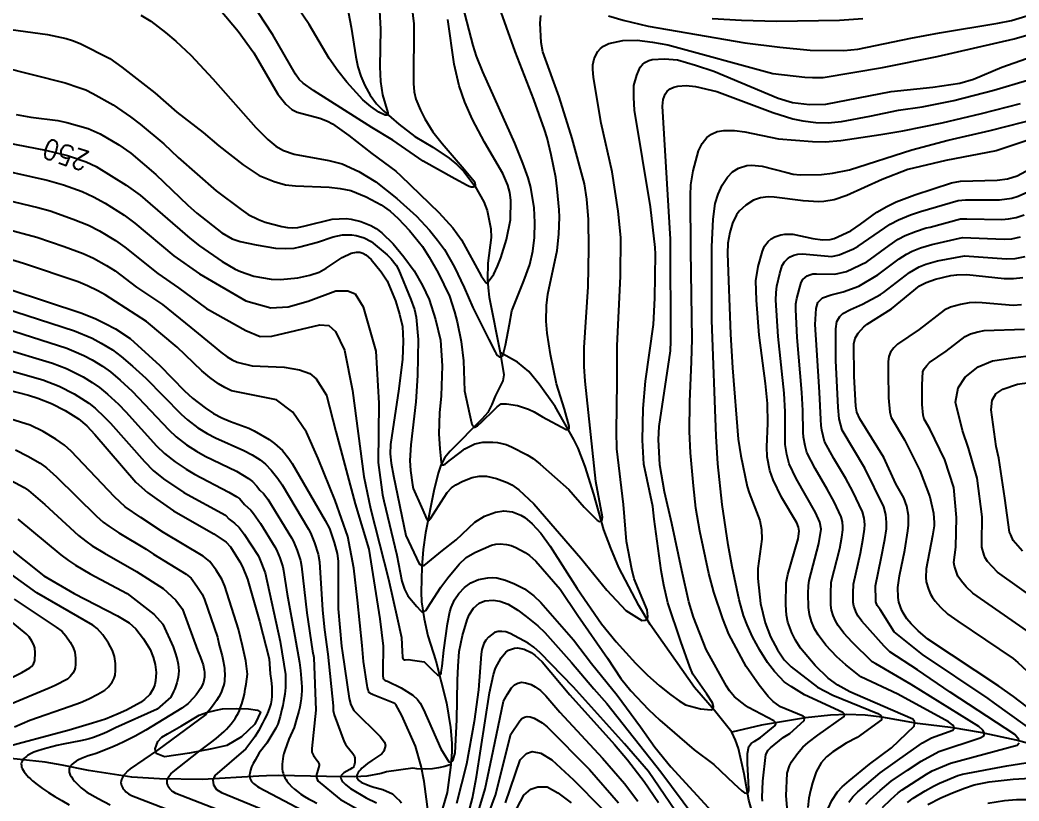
# Model space of a CAD drawing. Extents: x 197794 to 200030, y 561152 to 563931.
# Drawn here: x 198212.3 to 198662.3, y 563261.1 to 563612.7 of the extents above; entities that cross this region are included whole.
import ezdxf
from ezdxf.enums import TextEntityAlignment as Align

# ---------------------------------------------------------------- set-up
doc = ezdxf.new("R2010")
doc.units = 0
for name, color, linetype in [('E0022112', 5, 'CONTINUOUS'), ('F0017111', 30, 'CONTINUOUS'), ('F0017114', 7, 'CONTINUOUS'), ('F0017131', 7, 'CONTINUOUS'), ('G0037213', 32, 'CONTINUOUS')]:
    doc.layers.add(name, color=color, linetype=linetype)
doc.styles.add('HIST', font='romans.shx', dxfattribs={"bigfont": 'ngsw.shx'})

msp = doc.modelspace()

# ---------------------------------------------------------------- linework, layer by layer
at = {"layer": 'E0022112', "flags": 128}
for points in [[(198359.63, 563618.94), (198361.54, 563609.49), (198363.58, 563596.15), (198364.5, 563591.6), (198365.8, 563587.39), (198367.59, 563583.25), (198370.06, 563578.91), (198372.95, 563574.99), (198376.08, 563571.75), (198382.93, 563565.74), (198390.11, 563560.18), (198398.22, 563555.48), (198405.65, 563550.5), (198409.08, 563547.68), (198412.16, 563544.47), (198417.26, 563537.79), (198421.16, 563530.77), (198422.67, 563526.88), (198424.44, 563518.66), (198424.47, 563514.77), (198423.09, 563503.21), (198422.82, 563496.05), (198423.11, 563492.09), (198423.67, 563487.87), (198428.63, 563463.05), (198430.29, 563452.98), (198429.72, 563450.25), (198426.29, 563443.36), (198424.83, 563439.53), (198422.97, 563435.96), (198420.55, 563433.1), (198406.04, 563418.54), (198403.7, 563415.66), (198401.85, 563412.24), (198400.64, 563408.6), (198398.78, 563400.78), (198395.02, 563381.84), (198393.97, 563374.37), (198393.29, 563366.56), (198393.03, 563355.15), (198393.22, 563350.8), (198394.3, 563343.03), (198395.99, 563335.37), (198399.61, 563324.16), (198404.4, 563305.31), (198406.16, 563294.15), (198406.85, 563287.13), (198406.85, 563283.18), (198406.385, 563277.465), (198406.28, 563276.18), (198404.69, 563264.94), (198402.6, 563257.72)], [(198543.96, 563249.87), (198540.54, 563261.49), (198538.48, 563273.26), (198535.91, 563284.74), (198534.65, 563288.5), (198532.95, 563292.02), (198525.11, 563301.84), (198516.13, 563312.13), (198496.11, 563340.57), (198491.02, 563349.16), (198482.12, 563366.23), (198478.4, 563374.93), (198475.22, 563383.21), (198470.8, 563399.25), (198466.93, 563411.72), (198463.7, 563420), (198461.75, 563423.86), (198453.42, 563438.7), (198446.23, 563448.77), (198441.43, 563454.44), (198436.46, 563458.7), (198428.63, 563463.05)], [(198668.83, 563286.3), (198661, 563288.42), (198644.92, 563291.95), (198632.71, 563294.01), (198616.64, 563295.94), (198600.52, 563298.79), (198593.03, 563299.64), (198584.69, 563300), (198577.41, 563299.74), (198566.1, 563298.44), (198546.3, 563295.2), (198532.95, 563292.02)], [(198406.385, 563277.465), (198403.628, 563276.598), (198400.819, 563275.972), (198398.122, 563275.525), (198394.871, 563275.443), (198390.992, 563275.569), (198389.258, 563275.864), (198377.431, 563274.202), (198375.049, 563273.442), (198368.556, 563272.315), (198363.087, 563271.914), (198350.396, 563272.096), (198328.76, 563272.483), (198323.386, 563272.442), (198319.867, 563272.195), (198294.57, 563270.78), (198275.18, 563271.09), (198262.67, 563271.73), (198243.17, 563274.86), (198231.33, 563277.27), (198223.62, 563278.56), (198200.92, 563280.91)]]:
    msp.add_lwpolyline(points, dxfattribs=at)
at = {"layer": 'F0017111'}
for points, elevation in [([(198208.23, 563608.42), (198224.65, 563606.23), (198233.03, 563604.38), (198235.89, 563603.53), (198239.47, 563602.07), (198252.74, 563595.33), (198258.22, 563591.53), (198273.05, 563579.9), (198282.95, 563571.21), (198294.76, 563561.99), (198301.8, 563555.99), (198312.81, 563547.51), (198320.01, 563542.64), (198326.74, 563539.97), (198331.94, 563538.47), (198336.47, 563538.06), (198351.52, 563537.51), (198356.49, 563536.91), (198361.38, 563535.9), (198368.23, 563533.03), (198374.95, 563529.42), (198378.97, 563526.59), (198382.58, 563523.39), (198387.73, 563517.89), (198393.63, 563510.66), (198396.65, 563505.96), (198400.7, 563498.8), (198405.8, 563488.35), (198408.08, 563481.31), (198409.21, 563476.87), (198411, 563467.96), (198412.08, 563459.25), (198412.58, 563445.79), (198414.73, 563435.43), (198415.62, 563431.39), (198415.84, 563430.75), (198416.12, 563430.14), (198416.51, 563429.7), (198416.88, 563429.42), (198417.21, 563429.44), (198417.61, 563429.53), (198418, 563429.77), (198418.4, 563430.02), (198420.48, 563431.99), (198425.79, 563437.03), (198427.18, 563438.6), (198429.11, 563439.89), (198431.46, 563439.89), (198436.37, 563439.21), (198441.38, 563437.52), (198443.9, 563436.35), (198447.63, 563433.99), (198458.29, 563428.4), (198458.81, 563428.4), (198459.31, 563428.6), (198459.65, 563428.85), (198459.72, 563429.82), (198457.52, 563437.51), (198453.98, 563448.91), (198451.32, 563462.04), (198449.79, 563471.72), (198449.33, 563477.06), (198449.43, 563484.23), (198449.99, 563489.2), (198454.2, 563508.87), (198454.96, 563516.28), (198455.34, 563523.92), (198455.23, 563527.18), (198454.34, 563536.63), (198453.6, 563541.77), (198451.61, 563552.07), (198449.73, 563559.71), (198448.54, 563563.46), (198443.78, 563576.96), (198435.29, 563598.53), (198422.89, 563633.64)], 235), ([(198374.29, 563616.91), (198374.62, 563608.57), (198374.31, 563591.62), (198374.65, 563585.05), (198375.54, 563579.05), (198377.92, 563570.9), (198377.93, 563570.22), (198377.69, 563569.84), (198376.86, 563569.93), (198373.97, 563571.25), (198370.4, 563573.71), (198366.69, 563576.83), (198359.46, 563584.76), (198355.46, 563589.83), (198351.5, 563595.43), (198342.56, 563610.73), (198330.71, 563628.3)], 215), ([(198266.76, 563614.91), (198271.26, 563612.14), (198277.88, 563607.15), (198282.54, 563603.21), (198289.21, 563596.87), (198299.1, 563586.25), (198318.59, 563564.24), (198323.99, 563558.83), (198327.47, 563555.92), (198330.98, 563553.97), (198335.81, 563552.32), (198351.46, 563549.42), (198357.47, 563547.88), (198364.99, 563544.48), (198372.51, 563539.88), (198382.03, 563532.39), (198390.93, 563524.37), (198396.78, 563518.07), (198400.4, 563513.61), (198403.51, 563509.3), (198408.01, 563501.44), (198412.38, 563492.26), (198416.29, 563483.32), (198423.45, 563468.92), (198426.29, 563463.3), (198426.81, 563462.42), (198427.45, 563461.63), (198428.16, 563461.11), (198428.98, 563460.93), (198429.41, 563461.16), (198429.74, 563461.56), (198429.99, 563462.12), (198430.16, 563462.7), (198430.92, 563466.36), (198432.82, 563475.73), (198433.89, 563481.8), (198439.28, 563495.2), (198441.97, 563502.59), (198443.25, 563508.61), (198444.08, 563514.82), (198444.14, 563521.49), (198443.85, 563528.12), (198442.36, 563537.27), (198441.14, 563541.69), (198438.79, 563548.26), (198435.15, 563557.26), (198420.72, 563589.43), (198417.94, 563596.44), (198416.4, 563601.17), (198410.84, 563622.69)], 230), ([(198203.559, 563591.743), (198232.659, 563584.453), (198238.769, 563582.373), (198241.889, 563581.223), (198245.119, 563579.623), (198254.189, 563574.503), (198262.049, 563569.093), (198266.409, 563565.773), (198277.109, 563556.923), (198283.529, 563550.843), (198300.689, 563535.863), (198311.919, 563527.323), (198315.089, 563525.153), (198319.699, 563522.813), (198322.669, 563521.723), (198330.239, 563519.663), (198332.859, 563519.253), (198335.029, 563519.203), (198337.399, 563519.353), (198340.739, 563519.973), (198352.849, 563523.013), (198359.229, 563523.273), (198361.519, 563523.053), (198365.839, 563522.043), (198370.309, 563520.203), (198372.659, 563518.863), (198375.359, 563516.833), (198380.419, 563511.853), (198385.249, 563506.103), (198389.799, 563499.833), (198393.579, 563493.203), (198396.619, 563486.833), (198399.389, 563477.803), (198401.699, 563468.553), (198402.439, 563456.993), (198402.009, 563443.483), (198401.259, 563435.833), (198400.989, 563426.353), (198401.459, 563419.653), (198401.859, 563415.103), (198402.029, 563413.323), (198402.089, 563413.033), (198402.179, 563412.753), (198402.329, 563412.553), (198402.469, 563412.413), (198402.739, 563412.393), (198403.079, 563412.433), (198403.439, 563412.603), (198403.789, 563412.783), (198405.689, 563414.253), (198410.549, 563418.023), (198412.719, 563419.653), (198417.109, 563421.893), (198420.839, 563422.603), (198425.269, 563422.683), (198427.369, 563422.473), (198431.249, 563421.573), (198433.659, 563420.593), (198440.779, 563416.993), (198443.419, 563415.303), (198446.559, 563412.783), (198459.469, 563401.243), (198466.439, 563393.343), (198472.319, 563387.473), (198473.269, 563386.973), (198474.209, 563387.103), (198474.519, 563387.663), (198474.649, 563388.853), (198471.759, 563404.913), (198466.829, 563450.123), (198466.359, 563456.663), (198466.399, 563465.243), (198468.179, 563492.523), (198468.589, 563509.863), (198468.439, 563522.843), (198467.599, 563532.023), (198466.539, 563538.993), (198461.099, 563559.393), (198455.179, 563578.163), (198447.869, 563598.373), (198447.039, 563602.613), (198446.599, 563611.263), (198446.839, 563614.673)], 240), ([(198388.77, 563618.44), (198389.75, 563610.94), (198389.57, 563584.1), (198389.9, 563580.31), (198390.66, 563577.07), (198392.74, 563572.13), (198394.72, 563568.21), (198398.2, 563562.39), (198402.43, 563557.06), (198412.34, 563545.53), (198416.18, 563541), (198416.75, 563540.22), (198417.21, 563539.37), (198417.4, 563538.56), (198417.26, 563537.79), (198416.48, 563537.48), (198415.6, 563537.5), (198414.61, 563537.8), (198413.68, 563538.22), (198408.12, 563541.26), (198393.96, 563549.12), (198380.22, 563558.6), (198370.8, 563564.33), (198344.51, 563581.01), (198339.84, 563584.2), (198338.05, 563585.95), (198336.33, 563588.3), (198326.14, 563605.96), (198319.61, 563616.12)], 220), ([(198477.349, 563614.573), (198483.959, 563612.593), (198495.309, 563609.993), (198538.859, 563602.443), (198554.589, 563600.423), (198568.239, 563599.063), (198583.419, 563599.013), (198589.639, 563599.593), (198613.589, 563604.513), (198626.429, 563606.883), (198652.729, 563611.213), (198658.989, 563612.493), (198665.779, 563614.603)], 240), ([(198524.05, 563613.34), (198537.26, 563612.67), (198553.08, 563612.25), (198581.5, 563612.7), (198591.91, 563613.41)], 235), ([(198210.55, 563570.19), (198217.22, 563569), (198229.27, 563567.39), (198233.46, 563566.54), (198242.93, 563563.9), (198248.33, 563561.43), (198256.84, 563556.53), (198262.23, 563552.79), (198273.44, 563543.08), (198287.85, 563529.32), (198291.99, 563525.66), (198303.18, 563516.85), (198307.92, 563514.2), (198311.48, 563512.98), (198318.65, 563511.46), (198327.32, 563510.04), (198331.77, 563509.79), (198335.79, 563510.03), (198338.34, 563510.52), (198346.33, 563512.73), (198353.36, 563515.09), (198357.59, 563515.98), (198361.81, 563516), (198363.76, 563515.72), (198367.28, 563514.69), (198370.41, 563513.04), (198377.75, 563507.01), (198379.48, 563505.23), (198381.69, 563502.27), (198382.74, 563500.3), (198388.4, 563486.86), (198390, 563482.38), (198390.81, 563478.98), (198391.62, 563468.87), (198391.37, 563452.7), (198390.66, 563440.78), (198388.41, 563421.38), (198387.97, 563414.39), (198388.14, 563409.87), (198389.06, 563403.41), (198389.43, 563401.75), (198393.13, 563393.34), (198394.81, 563389.55), (198395.48, 563388.07), (198395.62, 563387.85), (198395.77, 563387.63), (198395.96, 563387.5), (198396.13, 563387.42), (198396.4, 563387.5), (198396.71, 563387.67), (198397, 563387.96), (198397.28, 563388.26), (198398.6, 563390.38), (198401.99, 563395.79), (198404.65, 563399.93), (198406.68, 563402.07), (198408.56, 563403.43), (198411.75, 563405.11), (198415.98, 563406.72), (198419.17, 563407.3), (198422.37, 563407.27), (198426.97, 563406.31), (198431.71, 563404.51), (198433.9, 563403.36), (198437.05, 563401.22), (198443.8, 563394.81), (198464.91, 563370.43), (198476.59, 563355.98), (198485.19, 563346.81), (198492.48, 563342.3), (198493.91, 563342.46), (198495.02, 563343.1), (198495.18, 563344.13), (198494.78, 563347.07), (198489.01, 563361.08), (198487.93, 563365.42), (198485.51, 563377.96), (198484.14, 563394.59), (198481.17, 563419.63), (198480.95, 563427.41), (198481.3, 563449.86), (198481.26, 563465.97), (198482.87, 563497.3), (198482.94, 563514.82), (198481.68, 563526.7), (198479.08, 563544.34), (198474.1, 563566.27), (198470.7, 563586.82), (198470.32, 563590.53), (198470.4, 563592.48), (198470.94, 563595.19), (198471.63, 563596.9), (198472.6, 563598.52), (198473.75, 563599.86), (198475.1, 563600.89), (198477.54, 563602.05), (198483.91, 563603.42), (198490.35, 563603.68), (198497.17, 563602.77), (198504.1, 563601.45), (198551.49, 563588.69), (198565.85, 563586.98), (198569.36, 563586.76), (198574.13, 563586.89), (198600.81, 563591.27), (198625.43, 563596.23), (198660.06, 563604.28), (198676.83, 563609.03)], 245), ([(198196.25, 563546.82), (198224.52, 563540.59), (198231.87, 563538.53), (198240.29, 563535.44), (198245.41, 563533.16), (198250.7, 563530.19), (198259.29, 563524.79), (198264.02, 563521.24), (198281.58, 563506.51), (198293.14, 563498.37), (198313.97, 563486.29), (198325.32, 563483.12), (198333.03, 563483.57), (198342.1, 563486.07), (198354.58, 563490.83), (198360.03, 563490.83), (198363.2, 563489.47), (198366.83, 563483.57), (198372.51, 563463.61), (198373.97, 563440.23), (198373.64, 563413.45), (198375.59, 563398.85), (198376.24, 563396.21), (198382.07, 563371.69), (198384.35, 563359.98), (198385.49, 563356.39), (198386.94, 563353.43), (198391.03, 563348.66), (198392.65, 563346.81), (198392.94, 563346.54), (198393.26, 563346.3), (198393.59, 563346.19), (198393.87, 563346.15), (198394.23, 563346.25), (198394.66, 563346.47), (198395.04, 563346.85), (198395.43, 563347.25), (198397.23, 563350.08), (198401.85, 563357.31), (198404.96, 563361.6), (198410.06, 563367.67), (198413.32, 563370.63), (198417.2, 563372.93), (198424.75, 563376.27), (198426.68, 563376.75), (198428.52, 563376.9), (198431.39, 563376.58), (198433.53, 563376.03), (198435.72, 563375.22), (198439.9, 563372.96), (198441.87, 563371.59), (198444.6, 563369.02), (198455.6, 563356.39), (198463.52, 563344.57), (198476.91, 563325.35), (198482.94, 563316.18), (198487.46, 563310.7), (198495.42, 563302.28), (198500.47, 563297.39), (198516.04, 563284.15), (198524.79, 563277.47), (198533.84, 563268.93), (198537.41, 563265.61), (198538.02, 563265.12), (198538.7, 563264.71), (198539.35, 563264.53), (198539.99, 563264.61), (198540.31, 563264.9), (198540.5, 563265.31), (198540.59, 563265.83), (198540.61, 563266.36), (198540.47, 563269.62), (198540.07, 563277.95), (198539.99, 563282.4), (198540.54, 563285.61), (198541.73, 563287.01), (198543.05, 563287.91), (198545.82, 563289.66), (198552.48, 563295.04), (198552.76, 563295.88), (198552.62, 563296.44), (198551.92, 563297.13), (198540.5, 563303.23), (198539.02, 563304.21), (198534.08, 563308), (198531.87, 563310.69), (198530.6, 563312.76), (198521.34, 563329.26), (198515.73, 563343.79), (198513.62, 563350.74), (198510.4, 563364.78), (198505.97, 563385.97), (198502.63, 563400.23), (198500.52, 563412.42), (198499.92, 563423.83), (198500.15, 563429.7), (198505.25, 563463.69), (198505.54, 563468.17), (198505.37, 563514.1), (198501.69, 563573.98), (198502, 563576.91), (198502.87, 563579.3), (198503.88, 563580.64), (198505.22, 563581.72), (198506.87, 563582.49), (198508.67, 563582.97), (198512.35, 563583.23), (198516.54, 563582.76), (198526.26, 563580.54), (198551.41, 563571.03), (198560.47, 563568.27), (198564.94, 563567.33), (198570.86, 563566.56), (198576.32, 563566.46), (198582.29, 563567.06), (198595.16, 563569.34), (198608.05, 563572.09), (198618.68, 563573.59), (198632.98, 563576.46), (198651.01, 563581.15), (198666.21, 563585.65)], 255), ([(198546.72, 563260.99), (198546.56, 563262.64), (198546.87, 563269.99), (198548.23, 563281.94), (198549.27, 563283.88), (198550.36, 563285.04), (198556.02, 563289.72), (198559.02, 563291.41), (198565.47, 563297.27), (198565.68, 563298.18), (198565.61, 563298.81), (198565.12, 563299.3), (198554.94, 563303.53), (198551.52, 563305.93), (198549.34, 563308.05), (198545.19, 563313.21), (198539.37, 563321.59), (198531.64, 563336.23), (198528.82, 563343.13), (198524.87, 563355.09), (198522.52, 563363.44), (198518.54, 563382.54), (198516.78, 563392.93), (198515.67, 563402.97), (198514.38, 563417.82), (198513.84, 563427.49), (198514.02, 563440.8), (198514.85, 563458.98), (198515.02, 563469.04), (198514.46, 563508.9), (198514.4, 563533.63), (198514.54, 563538.55), (198515.55, 563544.8), (198517.93, 563553.78), (198519.57, 563557.05), (198521.72, 563559.74), (198523.79, 563561.35), (198526.34, 563562.46), (198529.36, 563562.97), (198534.17, 563562.91), (198538.85, 563562.34), (198553.93, 563559.15), (198569.27, 563557.93), (198575.02, 563557.85), (198582.02, 563558.5), (198600.03, 563561.09), (198610.03, 563562.81), (198627.7, 563566.38), (198645.44, 563570.56), (198663.04, 563575.09)], 260), ([(198558.6, 563249.08), (198557.37, 563263.43), (198557.93, 563273.59), (198558.96, 563276.84), (198559.87, 563278.66), (198562.5, 563282.49), (198564.93, 563285.3), (198567.34, 563287.45), (198571.7, 563290.76), (198583.62, 563299.1), (198583.68, 563299.65), (198583.59, 563300.35), (198582.94, 563300.86), (198565.73, 563308.89), (198559.65, 563312.6), (198556.59, 563314.75), (198554.65, 563316.61), (198552.11, 563319.39), (198549.03, 563323.42), (198545.49, 563329.01), (198542.19, 563335.02), (198539.82, 563340.31), (198538.22, 563344.64), (198536.29, 563351.6), (198533.1, 563366.54), (198531.35, 563376.37), (198528.57, 563394.59), (198526.69, 563412.83), (198525.93, 563425.31), (198523.94, 563477.53), (198523.96, 563510.63), (198524.56, 563523.07), (198525.49, 563530.08), (198526.75, 563534.31), (198528.6, 563538.27), (198531.02, 563541.97), (198533.27, 563544.35), (198535.91, 563546.01), (198539.77, 563547.16), (198541.87, 563547.34), (198546.61, 563546.94), (198557.66, 563544), (198560.65, 563543.35), (198563.79, 563543.03), (198573.29, 563543.08), (198578.35, 563543.69), (198585.89, 563545.2), (198613.99, 563554.28), (198630.37, 563558.67), (198649.27, 563562.95), (198671.68, 563568.69)], 265), ([(198677.73, 563562.36), (198652.03, 563553.76), (198629.39, 563549.42), (198612.21, 563545.42), (198600.68, 563540.94), (198584.69, 563533.63), (198579.03, 563531.78), (198574.42, 563530.95), (198572.21, 563530.81), (198565.05, 563531.3), (198552, 563533.01), (198549.25, 563533.12), (198545.91, 563532.66), (198542.74, 563531.59), (198539.24, 563529.41), (198536.28, 563526.57), (198535.08, 563524.92), (198533.26, 563521.26), (198532.01, 563516.99), (198531.21, 563512.28), (198530.94, 563507.58), (198532.37, 563471.23), (198533.25, 563456.15), (198535.86, 563423.95), (198537.02, 563416.45), (198539.9, 563402.63), (198540.72, 563399.81), (198545.61, 563387.3), (198546.35, 563383.32), (198546.44, 563378.99), (198544.7, 563365.78), (198544.59, 563361.18), (198545.93, 563349.97), (198547.93, 563341.3), (198550.35, 563335.03), (198553.47, 563329.15), (198556.45, 563324.69), (198559.74, 563321.43), (198571.51, 563312.29), (198578.5, 563308.69), (198598.76, 563300.42), (198600, 563299.61), (198600.44, 563298.88), (198600.3, 563297.64), (198589.37, 563289.65), (198584.48, 563287.06), (198578.48, 563283.17), (198575.63, 563280.96), (198573.23, 563278.27), (198570.97, 563274.15), (198569.29, 563269.29), (198568.41, 563265.78), (198567.68, 563262.33), (198567.17, 563258.08)], 270), ([(198198.86, 563533.43), (198220.36, 563528.27), (198225.87, 563526.72), (198236.22, 563523.08), (198243.08, 563520.37), (198248.06, 563517.8), (198255.29, 563513.45), (198259.57, 563510.5), (198274.43, 563498.6), (198283.76, 563492.18), (198296.35, 563482.85), (198313.97, 563472.91), (198320.55, 563470.19), (198325.77, 563470.42), (198347.32, 563475.41), (198351.41, 563475.18), (198354.36, 563472.46), (198358.44, 563464.07), (198362.07, 563445.92), (198367.16, 563407.22), (198370.19, 563392.69), (198378.33, 563360.9), (198382.18, 563343.59), (198384.12, 563334.61), (198384.39, 563328.45), (198384.53, 563326.04), (198384.59, 563325.66), (198384.69, 563325.28), (198384.88, 563324.99), (198385.07, 563324.79), (198385.19, 563324.7), (198385.37, 563324.62), (198385.59, 563324.6), (198385.81, 563324.57), (198387.17, 563324.71), (198390.19, 563324.31), (198394.3, 563323.68), (198394.75, 563323.34), (198398.63, 563319.55), (198400.15, 563318.08), (198400.42, 563317.86), (198400.71, 563317.68), (198400.99, 563317.59), (198401.27, 563317.62), (198401.58, 563317.82), (198401.81, 563318.15), (198401.96, 563318.57), (198402.05, 563319.02), (198402.4, 563321.81), (198403.26, 563328.93), (198404.88, 563340.83), (198405.89, 563346.3), (198406.47, 563348.25), (198407.97, 563351.57), (198409.99, 563354.48), (198412.5, 563357.14), (198415.39, 563359.26), (198418.89, 563360.76), (198423.08, 563361.56), (198425.13, 563361.63), (198427.14, 563361.48), (198431.06, 563360.51), (198435.07, 563358.89), (198439.53, 563356.53), (198443.69, 563353.47), (198446.9, 563350.45), (198461.6, 563333.67), (198469.71, 563322.98), (198481.22, 563308.75), (198491.83, 563294.48), (198498.22, 563285.28), (198505.4, 563276.46), (198534.03, 563245.39)], 260), ([(198585.65, 563260.49), (198587.51, 563262.93), (198589.77, 563265.25), (198599.83, 563273.81), (198612.26, 563282.55), (198618.82, 563287.2), (198622.89, 563289.49), (198632.43, 563292.9), (198633.03, 563293.79), (198632.88, 563294.68), (198632.51, 563295.27), (198630.58, 563296.68), (198607.73, 563309.23), (198591.08, 563317.03), (198584.35, 563322.36), (198580.28, 563325.9), (198575.31, 563331.28), (198571.77, 563335.84), (198570.24, 563338.65), (198568.85, 563341.9), (198567.86, 563345.02), (198567.47, 563348.15), (198567.4, 563354.44), (198567.53, 563358.11), (198567.78, 563360.33), (198572.19, 563376.98), (198573.16, 563383.53), (198572.6, 563386.68), (198570.66, 563391), (198561.95, 563406.27), (198558.75, 563412.83), (198557.68, 563417.02), (198557.03, 563421.54), (198556.98, 563436.22), (198556.53, 563444.75), (198553.84, 563470.26), (198552.84, 563486.61), (198552.9, 563489.94), (198553.26, 563492.92), (198554.54, 563498.5), (198555.69, 563502.14), (198556.73, 563503.86), (198557.96, 563505.21), (198559.19, 563506.07), (198560.91, 563506.79), (198562.71, 563507.25), (198564.85, 563507.35), (198578.05, 563506.27), (198581.23, 563506.94), (198587.79, 563509.68), (198589.92, 563510.82), (198604.23, 563520.71), (198607.99, 563522.72), (198613.43, 563524.96), (198617.88, 563526.54), (198634.94, 563531.47), (198638.21, 563531.69), (198653.49, 563531.69), (198659.1, 563532.46), (198661.93, 563533.38), (198666.23, 563535.39)], 280), ([(198593.37, 563259.61), (198595.31, 563261.72), (198599.78, 563265.83), (198604.76, 563269.96), (198612.1, 563275.01), (198618.2, 563279), (198626.16, 563283.29), (198644.77, 563289.53), (198646.47, 563290.38), (198646.78, 563291.33), (198646.68, 563291.96), (198645.94, 563293.02), (198644.14, 563294.61), (198613.74, 563313.45), (198597.86, 563322.75), (198596.1, 563323.78), (198587.17, 563332.59), (198583.44, 563336.63), (198580.78, 563340.04), (198579.64, 563342.15), (198578.59, 563344.59), (198577.85, 563346.93), (198577.56, 563349.28), (198577.49, 563354.55), (198577.75, 563359.53), (198581.55, 563374.8), (198582.46, 563379.86), (198582.94, 563383.11), (198583, 563384.51), (198582.76, 563386.8), (198582.22, 563388.95), (198579.03, 563395.7), (198575.84, 563401.53), (198570.46, 563410.8), (198566.71, 563417.9), (198565.91, 563421.04), (198565.26, 563424.81), (198565.03, 563427.19), (198564.92, 563436.88), (198564.5, 563444.94), (198562.43, 563469.75), (198561.76, 563482.33), (198561.85, 563484.89), (198562.24, 563487.33), (198563.36, 563491.79), (198564.22, 563494.52), (198565, 563495.82), (198565.93, 563496.83), (198566.85, 563497.47), (198568.14, 563498.01), (198569.48, 563498.35), (198571.09, 563498.43), (198579.39, 563498.34), (198584.65, 563499.42), (198593.72, 563503.89), (198603.81, 563511.25), (198607.92, 563513.98), (198611.09, 563515.69), (198615.71, 563517.54), (198620.44, 563519.11), (198622.36, 563519.5), (198635.89, 563523.15), (198638.88, 563523.25), (198654.56, 563522.83), (198657.64, 563523.13), (198661.07, 563523.74), (198664.57, 563524.92)], 285), ([(198205.25, 563518.85), (198219.87, 563514.92), (198232.15, 563510.71), (198240.75, 563507.57), (198245.42, 563505.42), (198251.3, 563502.11), (198255.12, 563499.75), (198264.83, 563492.38), (198276.49, 563484.54), (198289.31, 563474.31), (198300.03, 563465.45), (198302.82, 563463.14), (198305.65, 563461.07), (198307.87, 563459.74), (198310.15, 563458.64), (198316.91, 563457.06), (198331.32, 563456.36), (198338.17, 563455.22), (198342.83, 563453.47), (198345.78, 563451.16), (198350.41, 563443.81), (198354.5, 563427.47), (198363.21, 563394.8), (198369.48, 563374.38), (198374.38, 563343.07), (198375.82, 563330.83), (198375.72, 563319.41), (198375.75, 563318.46), (198375.79, 563317.33), (198375.86, 563316.69), (198375.94, 563316.28), (198376, 563315.99), (198376.14, 563315.88), (198376.35, 563315.73), (198376.68, 563315.53), (198377.28, 563315.22), (198377.79, 563314.96), (198384.03, 563312.08), (198389.23, 563308.78), (198391.35, 563306.77), (198392.54, 563305.17), (198394.04, 563302.32), (198401.83, 563284.62), (198405.42, 563278.72), (198406.01, 563278.59), (198406.64, 563278.68), (198407.04, 563278.95), (198407.4, 563279.53), (198408.39, 563282.73), (198409.11, 563297.57), (198409.39, 563315.45), (198409.6, 563321.7), (198410.15, 563328.45), (198411.58, 563335.54), (198413.73, 563342.59), (198414.64, 563344.86), (198416.58, 563347.92), (198419.19, 563350.19), (198421.67, 563351.19), (198425.5, 563351.52), (198428.38, 563351.07), (198432.23, 563349.64), (198436.62, 563346.93), (198440.37, 563344.17), (198445.57, 563339.97), (198448.66, 563336.87), (198460.79, 563323.45), (198470.71, 563311.61), (198476.63, 563304.97), (198500.98, 563274.2), (198515.78, 563254.21)], 265), ([(198662.36, 563288.56), (198661.62, 563289.52), (198660.45, 563291), (198631.26, 563310.14), (198616.6, 563320.15), (198604.19, 563328.24), (198601.57, 563330.72), (198591.57, 563341.97), (198589.8, 563344.25), (198589.04, 563345.65), (198587.85, 563348.84), (198587.65, 563350.4), (198587.58, 563354.67), (198587.72, 563358.73), (198590.91, 563372.62), (198592.15, 563379.36), (198592.76, 563383.39), (198592.85, 563385.49), (198592.57, 563388.45), (198591.85, 563391.22), (198587.4, 563400.4), (198584.36, 563406.24), (198578.97, 563415.32), (198574.67, 563422.96), (198573.49, 563428.07), (198573.15, 563430.15), (198572.98, 563432.81), (198572.47, 563445.13), (198571.2, 563464.01), (198570.45, 563475.6), (198570.87, 563482.79), (198571.71, 563485.46), (198573.8, 563487.63), (198577.72, 563488.97), (198583.07, 563490.3), (198590.17, 563492.81), (198598.76, 563497.9), (198608.39, 563505.16), (198611.61, 563507.24), (198614.2, 563508.65), (198617.99, 563510.13), (198623, 563511.68), (198636.85, 563514.82), (198655.63, 563513.97), (198659.08, 563514.25), (198663.05, 563515.02)], 290), ([(198678.88, 563285.28), (198651.2, 563305.16), (198648.35, 563307.24), (198618.9, 563327.06), (198606.13, 563337.29), (198599.7, 563347.31), (198598.43, 563349.15), (198597.84, 563350.75), (198597.74, 563351.53), (198597.7, 563357.93), (198600.26, 563370.44), (198601.84, 563378.86), (198602.57, 563383.68), (198602.69, 563386.48), (198602.37, 563390.11), (198601.47, 563393.48), (198592.89, 563410.95), (198582.63, 563428.02), (198581.27, 563433.11), (198580.81, 563438.2), (198579.82, 563459.47), (198579.73, 563473.68), (198580.31, 563476.94), (198581.57, 563479.2), (198582.99, 563480.53), (198586.41, 563482.29), (198591.76, 563484.79), (198599.96, 563489.18), (198601.32, 563490.05), (198612.98, 563499.07), (198617.31, 563501.61), (198620.27, 563502.72), (198625.56, 563504.25), (198637.8, 563506.5), (198656.7, 563505.11), (198660.52, 563505.38), (198665.03, 563506.29)], 295), ([(198397.72, 563244.81), (198394.34, 563269.8), (198392.95, 563276.76), (198390.51, 563285.75), (198384.33, 563299.5), (198381.55, 563304.45), (198381.21, 563304.89), (198372.09, 563308.54), (198371.35, 563308.88), (198370.47, 563309.28), (198369.98, 563309.55), (198369.67, 563309.75), (198369.46, 563309.89), (198369.36, 563310.15), (198369.23, 563310.53), (198369.06, 563311.13), (198368.84, 563312.18), (198368.66, 563313.08), (198366.98, 563323.86), (198366.45, 563331.06), (198364.3, 563351.51), (198362.67, 563365.94), (198359.95, 563380.1), (198354.23, 563396.43), (198346.6, 563415.22), (198341.42, 563427.2), (198335.16, 563436.18), (198327.81, 563441.63), (198307.64, 563445.71), (198304.6, 563447.17), (198301.64, 563448.95), (198297.87, 563451.71), (198294.14, 563454.79), (198283.12, 563465.46), (198269.23, 563476.89), (198250.67, 563489), (198247.3, 563490.77), (198242.77, 563493.03), (198238.43, 563494.78), (198213.87, 563503.12), (198203.52, 563506.26)], 270), ([(198663.49, 563484.47), (198659.68, 563484.09), (198645.72, 563485.42), (198642.69, 563485.56), (198639.82, 563485.33), (198635.97, 563484.55), (198631.5, 563483.34), (198628.54, 563482.02), (198617.3, 563473.38), (198607.53, 563466.81), (198605.91, 563465.16), (198604.38, 563463.13), (198603.61, 563461.24), (198603.41, 563458.92), (198603.32, 563454.03), (198603.57, 563442.52), (198604.06, 563436.1), (198604.79, 563433.78), (198610.8, 563423.64), (198617.65, 563409.93), (198622.14, 563397.94), (198623.77, 563390.6), (198624.05, 563386.25), (198624.04, 563384.96), (198623.36, 563380.48), (198620.56, 563365.62), (198620.33, 563361.7), (198620.52, 563359.72), (198621.49, 563356.4), (198622.42, 563354.13), (198623.29, 563352.63), (198624.54, 563350.97), (198626.91, 563348.37), (198630.24, 563345.23), (198634.8, 563341.97), (198659.67, 563325.16), (198661.8, 563323.43), (198702.89, 563285.36)], 305), ([(198204.89, 563483.13), (198236.79, 563472.77), (198244.8, 563469.42), (198248.91, 563467.26), (198254.01, 563464.13), (198257.9, 563461.26), (198262.98, 563456.89), (198269.03, 563451.38), (198284.84, 563435.23), (198287.76, 563432.69), (198292.47, 563429.15), (198296.59, 563426.56), (198300.39, 563424.57), (198313.18, 563418.93), (198316.82, 563416.88), (198320.47, 563414.64), (198322.88, 563412.67), (198325.48, 563409.95), (198328.43, 563406.28), (198330.37, 563403.38), (198342.21, 563383.44), (198343.09, 563381.77), (198344.95, 563377.25), (198346.55, 563372.17), (198347.23, 563368.76), (198348.6, 563346.99), (198349.52, 563338.06), (198350.97, 563327.23), (198353.295, 563303.984), (198353.427, 563301.785), (198353.844, 563299.836), (198358.356, 563287.758), (198358.953, 563286.579), (198359.535, 563285.748), (198362.235, 563282.524), (198362.57, 563281.987), (198362.79, 563281.494), (198362.945, 563281.008), (198363.055, 563280.522), (198363.133, 563280.039), (198363.182, 563279.551), (198363.185, 563279.013), (198363.117, 563278.378), (198362.987, 563277.707), (198362.832, 563277.129), (198362.651, 563276.65), (198362.503, 563276.357), (198362.137, 563275.975), (198360.903, 563275.244), (198359.472, 563274.492), (198358.2, 563273.72), (198357.672, 563273.32), (198357.244, 563272.906), (198356.935, 563272.477), (198356.764, 563272.029), (198356.736, 563271.76), (198356.757, 563271.485), (198356.935, 563270.917), (198357.272, 563270.327), (198357.743, 563269.72), (198358.319, 563269.099), (198358.976, 563268.467), (198359.756, 563267.775), (198361.166, 563266.745), (198368.27, 563262.546), (198372.813, 563260.167)], 280), ([(198201.91, 563474.95), (198233.45, 563464.89), (198236.59, 563463.66), (198240.99, 563461.67), (198244.83, 563459.66), (198249.41, 563456.84), (198253.01, 563454.24), (198257.37, 563450.55), (198262.83, 563445.54), (198279.34, 563428.11), (198282.61, 563425.1), (198287.3, 563421.49), (198291.85, 563418.51), (198295.64, 563416.37), (198309.79, 563409.55), (198315.26, 563406.33), (198317.07, 563404.86), (198319.01, 563402.81), (198320.35, 563401.05), (198321.91, 563399.58), (198323.94, 563396.98), (198334.65, 563379.49), (198335.47, 563377.95), (198337.13, 563373.87), (198338.6, 563369.36), (198339.1, 563366.81), (198341.46, 563345.81), (198344.07, 563328.56), (198344.619, 563325.686), (198345.549, 563301.967), (198343.739, 563284.678), (198343.711, 563283.624), (198343.817, 563283.007), (198344.01, 563282.421), (198344.288, 563281.833), (198344.474, 563281.524), (198346.439, 563278.842), (198346.915, 563278.018), (198347.099, 563277.469), (198347.099, 563277.029), (198346.108, 563273.87), (198345.87, 563272.991), (198345.833, 563272.331), (198345.833, 563271.672), (198345.943, 563271.177), (198346.108, 563270.756), (198346.584, 563270.005), (198356.041, 563262.236), (198356.656, 563261.812), (198368.447, 563255.178)], 285), ([(198666.07, 563337.59), (198641.46, 563354.67), (198638.55, 563357.52), (198636.37, 563359.97), (198634.78, 563362.34), (198634.08, 563364.05), (198633.2, 563366.77), (198632.92, 563368.51), (198633.8, 563375.41), (198634.2, 563388.64), (198632.92, 563402.19), (198628.84, 563414.71), (198622.21, 563428.62), (198619.63, 563432.98), (198619.08, 563434.71), (198618.71, 563439.53), (198618.66, 563448.51), (198619.01, 563454.26), (198619.59, 563455.69), (198620.74, 563457.21), (198621.96, 563458.45), (198629.48, 563463.63), (198638.09, 563470.26), (198640.46, 563471.37), (198643.8, 563472.28), (198646.69, 563472.86), (198664.77, 563473.53)], 310), ([(198203.92, 563465.06), (198226.98, 563458.16), (198233.24, 563455.78), (198240.75, 563452.06), (198244.81, 563449.54), (198248.12, 563447.21), (198251.75, 563444.21), (198256.63, 563439.7), (198259.97, 563436.22), (198273.84, 563420.99), (198277.45, 563417.51), (198282.14, 563413.82), (198287.11, 563410.46), (198290.9, 563408.17), (198306.4, 563400.18), (198310.04, 563398.03), (198311.25, 563397.04), (198313.44, 563394.51), (198316.33, 563392.02), (198317.51, 563390.57), (198320.59, 563385.97), (198327.1, 563375.55), (198327.84, 563374.13), (198329.31, 563370.49), (198330.65, 563366.55), (198330.98, 563364.85), (198332.69, 563354.21), (198336.08, 563335.31), (198338.141, 563323.424), (198338.626, 563319.783), (198339.014, 563316.149), (198339.141, 563314.337), (198339.209, 563312.53), (198339.204, 563310.729), (198339.114, 563308.935), (198338.923, 563307.074), (198338.639, 563305.22), (198338.277, 563303.372), (198337.85, 563301.53), (198336.852, 563297.856), (198335.748, 563294.191), (198333.443, 563288.899), (198332.418, 563286.296), (198331.546, 563283.745), (198331.183, 563282.495), (198330.878, 563281.264), (198330.636, 563280.055), (198330.465, 563278.87), (198330.37, 563277.71), (198330.358, 563276.579), (198330.436, 563275.479), (198330.609, 563274.411), (198330.796, 563273.661), (198331.035, 563272.929), (198331.324, 563272.213), (198331.661, 563271.514), (198332.044, 563270.831), (198332.472, 563270.163), (198332.944, 563269.51), (198333.457, 563268.871), (198334.602, 563267.634), (198335.892, 563266.446), (198337.316, 563265.303), (198338.86, 563264.201), (198340.51, 563263.136), (198342.252, 563262.102), (198344.075, 563261.095), (198345.964, 563260.111)], 290), ([(198672.48, 563350.02), (198652.67, 563364.1), (198648.19, 563368.97), (198647.13, 563370.55), (198646.67, 563371.69), (198645.5, 563375.32), (198645.62, 563377.28), (198645.64, 563388.96), (198643.5, 563406.4), (198639.62, 563419.89), (198636.85, 563427.9), (198633.77, 563440.69), (198634.86, 563447.1), (198638.13, 563451.88), (198643.86, 563456.52), (198650.41, 563459.25), (198659.56, 563460.61), (198678.45, 563463.06)], 315), ([(198201.25, 563456.75), (198222.6, 563450.66), (198229.88, 563447.9), (198236.68, 563444.45), (198243.23, 563440.18), (198246.13, 563437.87), (198250.43, 563433.87), (198253.02, 563431.14), (198268.35, 563413.87), (198272.3, 563409.92), (198276.98, 563406.15), (198286.15, 563399.97), (198304.83, 563389.72), (198306.52, 563387.96), (198308.87, 563386.18), (198311.09, 563384.17), (198313.34, 563381.23), (198319.54, 563371.6), (198320.22, 563370.32), (198322.69, 563363.74), (198329.51, 563332.82), (198331.923, 563318.078), (198331.931, 563315.108), (198331.835, 563312.151), (198331.733, 563310.679), (198331.585, 563309.213), (198331.35, 563307.505), (198331.052, 563305.804), (198330.701, 563304.11), (198330.307, 563302.421), (198329.42, 563299.056), (198328.463, 563295.7), (198327.61, 563293.881), (198323.475, 563287.064), (198320.002, 563282.754), (198318.154, 563279.507), (198317.335, 563277.922), (198316.643, 563276.384), (198316.119, 563274.908), (198315.934, 563274.198), (198315.807, 563273.509), (198315.743, 563272.844), (198315.748, 563272.203), (198315.826, 563271.59), (198315.984, 563271.006), (198316.235, 563270.432), (198316.572, 563269.888), (198316.988, 563269.374), (198317.478, 563268.888), (198318.036, 563268.426), (198318.657, 563267.987), (198319.335, 563267.569), (198320.064, 563267.17), (198347.914, 563252.408)], 295), ([(198663.89, 563373.54), (198659.71, 563378.38), (198658.57, 563380.89), (198658.08, 563382.13), (198655.95, 563397.45), (198653.17, 563415.38), (198652.06, 563420.68), (198649.73, 563437.24), (198650.27, 563441.61), (198651.91, 563444.34), (198655.05, 563446.52), (198661.6, 563448.7), (198682.26, 563451.55)], 320), ([(198309.447, 563253.939), (198282.52, 563264.464), (198281.216, 563265.206), (198280.629, 563265.683), (198280.174, 563266.13), (198279.768, 563266.59), (198279.403, 563267.076), (198279.09, 563267.591), (198278.835, 563268.136), (198278.649, 563268.707), (198278.55, 563269.294), (198278.548, 563269.886), (198278.64, 563270.474), (198278.817, 563271.049), (198279.066, 563271.605), (198279.375, 563272.133), (198279.745, 563272.641), (198280.273, 563273.225), (198281.289, 563274.177), (198292.717, 563283.268), (198298.044, 563287.187), (198300.602, 563289.206), (198303.035, 563291.295), (198304.191, 563292.374), (198305.299, 563293.48), (198306.356, 563294.614), (198307.354, 563295.782), (198308.29, 563296.985), (198309.157, 563298.226), (198309.951, 563299.508), (198310.666, 563300.835), (198311.123, 563301.804), (198311.541, 563302.796), (198312.268, 563304.839), (198312.869, 563306.953), (198313.363, 563309.127), (198313.774, 563311.349), (198314.121, 563313.606), (198314.71, 563318.18), (198313.97, 563324.17), (198312.55, 563330.95), (198310.69, 563338.46), (198304.5, 563357.78), (198303.16, 563360.93), (198300.61, 563364.96), (198297.76, 563368.91), (198294.77, 563371.31), (198276.91, 563381.99), (198266.75, 563388.68), (198259.69, 563393.56), (198254.79, 563398.04), (198235.38, 563418.51), (198232.4, 563421.32), (198228.48, 563424.05), (198222.7, 563427.41), (198216.85, 563430.24), (198203.84, 563434.26)], 305), ([(198210.28, 563419.22), (198215.84, 563416.38), (198221.35, 563413.15), (198224.29, 563411.1), (198228.68, 563407.04), (198246.74, 563389.33), (198249.79, 563386.67), (198252.24, 563384.79), (198256.76, 563381.82), (198269.09, 563374.41), (198272.41, 563372.21), (198287.19, 563363.13), (198289.43, 563361.33), (198292, 563357.8), (198294.34, 563354.2), (198295.34, 563351.84), (198301.2, 563334.89), (198302.084, 563331.218), (198303.292, 563326.485), (198303.804, 563324.139), (198304.205, 563321.819), (198304.353, 563320.671), (198304.459, 563319.532), (198304.519, 563318.404), (198304.528, 563317.287), (198304.482, 563316.183), (198304.376, 563315.092), (198304.206, 563314.016), (198303.966, 563312.956), (198303.714, 563312.095), (198303.416, 563311.245), (198303.074, 563310.405), (198302.691, 563309.574), (198301.816, 563307.937), (198300.816, 563306.328), (198299.715, 563304.742), (198298.54, 563303.174), (198296.065, 563300.064), (198274.174, 563283.996), (198261.933, 563275.589), (198260.916, 563274.672), (198259.452, 563273.132), (198258.976, 563272.522), (198258.584, 563271.931), (198258.254, 563271.316), (198258.001, 563270.674), (198257.839, 563270.01), (198257.776, 563269.335), (198257.824, 563268.663), (198257.991, 563268.008), (198258.262, 563267.381), (198258.609, 563266.789), (198259.016, 563266.235), (198259.477, 563265.719), (198259.979, 563265.232), (198260.53, 563264.758), (198261.215, 563264.251), (198262.517, 563263.522), (198292.825, 563251.823)], 310), ([(198204.06, 563407.6), (198214.22, 563402.25), (198216.18, 563400.88), (198223.44, 563394.53), (198238.68, 563380.63), (198241.98, 563377.99), (198244.79, 563376.01), (198250.32, 563372.62), (198264.82, 563364.44), (198276.85, 563356.68), (198282.56, 563351.54), (198285.51, 563347.48), (198292.241, 563329.038), (198293.621, 563325.678), (198294.234, 563324.011), (198294.757, 563322.361), (198295.157, 563320.731), (198295.302, 563319.926), (198295.405, 563319.128), (198295.462, 563318.337), (198295.47, 563317.556), (198295.424, 563316.784), (198295.322, 563316.021), (198295.161, 563315.276), (198294.944, 563314.54), (198294.675, 563313.813), (198294.357, 563313.095), (198293.59, 563311.681), (198292.673, 563310.293), (198291.637, 563308.926), (198290.511, 563307.574), (198288.108, 563304.897), (198285.172, 563302.889), (198268.961, 563292.921), (198264.23, 563290.309), (198261.842, 563289.049), (198259.429, 563287.843), (198256.28, 563286.393), (198253.089, 563285.033), (198246.633, 563282.464), (198244.617, 563281.871), (198242.97, 563281.328), (198241.424, 563280.766), (198239.993, 563280.181), (198238.692, 563279.572), (198237.534, 563278.935), (198236.534, 563278.267), (198235.707, 563277.566), (198235.363, 563277.203), (198235.067, 563276.83), (198234.822, 563276.447), (198234.628, 563276.054), (198234.489, 563275.651), (198234.405, 563275.238), (198234.378, 563274.847), (198234.398, 563274.447), (198234.464, 563274.039), (198234.575, 563273.622), (198234.921, 563272.764), (198235.427, 563271.875), (198236.078, 563270.959), (198236.863, 563270.016), (198237.771, 563269.05), (198238.787, 563268.063), (198239.902, 563267.057), (198241.101, 563266.035), (198242.328, 563265.055), (198247.572, 563262.134), (198252.854, 563259.305)], 315), ([(198211.3, 563388.02), (198230.62, 563371.92), (198234.17, 563369.32), (198237.34, 563367.23), (198243.88, 563363.42), (198260.54, 563354.47), (198272.66, 563345.07), (198276.68, 563340.75), (198281.29, 563330.45), (198282.31, 563327.34), (198282.769, 563325.788), (198283.168, 563324.24), (198283.485, 563322.697), (198283.701, 563321.16), (198283.796, 563319.631), (198283.75, 563318.111), (198283.583, 563316.801), (198283.311, 563315.498), (198282.947, 563314.201), (198282.507, 563312.908), (198282.006, 563311.619), (198281.46, 563310.333), (198280.291, 563307.767), (198274.054, 563302.347), (198255.286, 563293.975), (198251.336, 563292.048), (198249.338, 563291.153), (198247.312, 563290.339), (198245.426, 563289.683), (198243.512, 563289.108), (198241.576, 563288.601), (198239.619, 563288.151), (198235.664, 563287.377), (198231.678, 563286.695), (198228.932, 563286.096), (198226.578, 563285.523), (198224.35, 563284.927), (198222.265, 563284.307), (198220.342, 563283.658), (198218.599, 563282.978), (198217.054, 563282.263), (198215.725, 563281.51), (198215.146, 563281.119), (198214.629, 563280.717), (198214.174, 563280.304), (198213.785, 563279.879), (198213.463, 563279.443), (198213.21, 563278.995), (198212.983, 563278.371), (198212.882, 563277.725), (198212.903, 563277.058), (198213.043, 563276.369), (198213.297, 563275.661), (198213.661, 563274.934), (198214.131, 563274.188), (198214.703, 563273.425), (198215.373, 563272.644), (198216.136, 563271.847), (198216.99, 563271.034), (198217.929, 563270.206), (198220.048, 563268.508), (198222.46, 563266.759), (198225.134, 563264.964), (198228.036, 563263.129), (198231.134, 563261.26), (198234.395, 563259.362)], 320), ([(198209.79, 563294.384), (198216.687, 563297.413), (198234.88, 563303.83), (198239.55, 563305.47), (198243.31, 563307.05), (198247.31, 563309.12), (198250.55, 563311.02), (198252.21, 563312.49), (198253.83, 563314.59), (198254.75, 563316.37), (198255.14, 563317.69), (198255.38, 563319.81), (198255.34, 563323.01), (198254.84, 563326.14), (198253.9, 563328.85), (198252.13, 563332.1), (198249.57, 563335.86), (198247.04, 563338.75), (198245.06, 563340.18), (198219.93, 563354.82), (198208.47, 563362.97)], 330), ([(198209.6, 563351.92), (198228.63, 563339.34), (198231.08, 563337.57), (198232.98, 563335.4), (198234.9, 563332.59), (198236.23, 563330.15), (198236.93, 563328.12), (198237.27, 563325.37), (198237.25, 563322.58), (198237.07, 563320.99), (198236.78, 563320), (198236.09, 563318.66), (198234.88, 563317.09), (198233.63, 563315.99), (198228.2, 563313.01), (198225.38, 563311.82), (198206.39, 563303.969)], 335), ([(198195.159, 563310.066), (198213.09, 563318.96), (198216.71, 563320.95), (198217.54, 563321.68), (198218.35, 563322.73), (198219, 563324.28), (198219.19, 563327.73), (198219.03, 563330.09), (198218.56, 563331.44), (198217.67, 563333.07), (198216.39, 563334.95), (198215.13, 563336.39), (198205.57, 563344.08)], 340), ([(198512.38, 563249.44), (198495.35, 563274.42), (198484.65, 563286.81), (198461.6, 563312.38), (198446.54, 563327.76), (198443.7, 563330.35), (198441.24, 563332.06), (198433.08, 563336.53), (198431.16, 563337.18), (198429.41, 563337.42), (198427.7, 563337.33), (198426.1, 563336.86), (198423.27, 563334.89), (198422.11, 563333.53), (198421.22, 563331.98), (198420.33, 563329.26), (198419.97, 563327.15), (198418.82, 563311.1), (198416.9, 563296.8), (198413.46, 563277.64), (198408.96, 563259.88)], 270), ([(198416.7, 563249.47), (198421.8, 563266.5), (198425.43, 563283.63), (198430.14, 563306.02), (198431.86, 563309.12), (198433.76, 563312.01), (198435.08, 563313.35), (198436.6, 563314.08), (198438.24, 563314.5), (198440.03, 563314.32), (198442.48, 563313.49), (198444.41, 563312.42), (198446.73, 563310.78), (198449.2, 563308.4), (198455.54, 563301.04), (198474.73, 563280.39), (198484.61, 563268.98), (198490.58, 563261.03)], 280), ([(198419.36, 563244.66), (198426.55, 563263.62), (198433.44, 563291.19), (198437.41, 563297.2), (198438.4, 563298.2), (198439.54, 563298.75), (198440.77, 563299.07), (198442.11, 563298.93), (198443.95, 563298.31), (198447.55, 563296.3), (198449.72, 563294.53), (198468.85, 563275.26), (198481.89, 563260.18)], 285), ([(198600.85, 563258.19), (198604.5, 563261.79), (198607.83, 563264.69), (198609.7, 563266.12), (198620.58, 563273.18), (198623.14, 563274.59), (198629.65, 563277.36), (198631.4, 563278.07), (198661.51, 563286.13), (198662.36, 563287.19)], 290), ([(198431.06, 563260.24), (198437.56, 563279.63), (198440.44, 563282.38), (198443.07, 563283.38), (198446.95, 563282.63), (198451.83, 563279.63), (198461.59, 563270.62), (198474.38, 563257.64)], 290), ([(198612.15, 563260.38), (198614.63, 563262.28), (198620.11, 563265.67), (198623.78, 563267.78), (198626.43, 563269.1), (198634.8, 563272.48), (198636.9, 563273.17), (198656.77, 563276.93), (198679.62, 563280.52)], 295), ([(198427.23, 563240.86), (198439.31, 563263.74), (198442.44, 563266.37), (198445.57, 563267.5), (198449.7, 563267.5), (198454.58, 563264.74), (198460.59, 563260.24)], 295), ([(198667.29, 563261.65), (198661.14, 563261.54), (198655.84, 563261.11), (198648.24, 563259.96)], 305)]:
    msp.add_lwpolyline(points, dxfattribs=dict(at, elevation=elevation))
at = {"layer": 'F0017114'}
for points, elevation in [([(198302.57, 563617.07), (198310.6, 563607.61), (198317.69, 563597.95), (198328.45, 563579.3), (198332.02, 563574.75), (198334.72, 563572.46), (198337.16, 563571.19), (198347.4, 563568.47), (198350.82, 563567.13), (198353.01, 563565.9), (198360.48, 563560.75), (198370.77, 563552.53), (198381.55, 563544.67), (198383.91, 563542.59), (198401.02, 563526.1), (198407.25, 563519.18), (198411.15, 563513.77), (198420.02, 563497.46), (198422.09, 563494.45), (198422.75, 563494.27), (198425.7, 563498.34), (198427.41, 563501.91), (198428.89, 563505.65), (198431.42, 563513.87), (198433.18, 563522.71), (198433.35, 563531.54), (198432.96, 563535.05), (198432.09, 563538.34), (198429.83, 563543.6), (198421.55, 563557.77), (198416.09, 563567.97), (198412.68, 563575.68), (198410.13, 563583.1), (198407.93, 563592.79), (198405.07, 563612.91)], 225), ([(198197.15, 563559.18), (198223.75, 563554.05), (198233.62, 563551.77), (198242.1, 563548.89), (198246.62, 563546.73), (198260.08, 563538.41), (198266.49, 563533.84), (198288.73, 563514.43), (198293.21, 563511), (198303.35, 563503.92), (198309.27, 563500.46), (198311.6, 563499.42), (198317.68, 563497.44), (198325.4, 563496.03), (198329.64, 563495.89), (198337.41, 563496.57), (198342.88, 563497.76), (198347.07, 563499.17), (198350.17, 563500.94), (198357.49, 563505.79), (198361.44, 563507.71), (198363.89, 563508.23), (198365.4, 563508.18), (198366.78, 563507.77), (198368.14, 563506.99), (198370.48, 563504.8), (198375.05, 563499.38), (198377.67, 563495.2), (198381.5, 563486.23), (198383.25, 563480.33), (198384.55, 563474.71), (198384.95, 563468.11), (198384.6, 563459.97), (198382.94, 563446.59), (198379.14, 563421.59), (198379.09, 563417.33), (198379.51, 563413.15), (198380.59, 563407.45), (198386.09, 563380.61), (198392.03, 563367.84), (198393.27, 563367.1), (198394.43, 563367.1), (198402.67, 563373.82), (198408.78, 563378.68), (198417.16, 563386.64), (198421.5, 563389.34), (198426.44, 563391.15), (198430.2, 563391.64), (198434.12, 563391.26), (198437.84, 563389.8), (198439.63, 563388.7), (198443.08, 563385.86), (198446.9, 563381.67), (198451.14, 563375.87), (198463.28, 563356.78), (198474.24, 563340.8), (198480.78, 563332.72), (198489.51, 563323.18), (198494.75, 563317.94), (198500.3, 563312.99), (198505.4, 563308.86), (198509.27, 563306.1), (198512.14, 563304.36), (198518.82, 563302.57), (198523.66, 563302.18), (198524.17, 563302.39), (198524.61, 563302.9), (198524.68, 563303.56), (198524.18, 563305.21), (198521.66, 563309.2), (198515.45, 563318.1), (198514.03, 563321.49), (198509.91, 563332.81), (198504.18, 563350.26), (198502.29, 563358.23), (198501.15, 563364.78), (198497.95, 563387.93), (198497.35, 563393.69), (198493.34, 563412.68), (198492.64, 563423.56), (198493.05, 563437.81), (198494.08, 563450.15), (198497.63, 563475.56), (198498.22, 563487.42), (198498.52, 563507.23), (198498.41, 563510.31), (198496.29, 563528.52), (198489.13, 563572.09), (198488.81, 563577.88), (198488.86, 563583.2), (198490.14, 563587.93), (198491.69, 563591.43), (198492.64, 563592.67), (198493.72, 563593.56), (198495.62, 563594.47), (198497.09, 563594.86), (198502.64, 563595.29), (198508.42, 563594.7), (198516.55, 563592.36), (198524.85, 563589.6), (198553.78, 563577.44), (198560.3, 563575.63), (198567.94, 563574.69), (198575.32, 563574.84), (198604.66, 563580.49), (198623.49, 563582.4), (198635.7, 563584.34), (198641.78, 563586.07), (198654.54, 563591.5), (198665.61, 563595.32)], 250), ([(198576.35, 563257.63), (198578.04, 563261.27), (198580.62, 563265.14), (198582.69, 563267.38), (198585.79, 563270.2), (198594.89, 563277.65), (198604.94, 563284.97), (198615.04, 563294.7), (198615.26, 563295.73), (198615.19, 563296.83), (198614.46, 563297.85), (198588.57, 563309.2), (198586.06, 563310.28), (198580.66, 563313.2), (198576.29, 563316.37), (198570.5, 563322.05), (198563.85, 563329.83), (198561.66, 563333.44), (198560.03, 563336.85), (198558.18, 563341.57), (198557.56, 563344.66), (198557.21, 563349.4), (198557.42, 563359.26), (198558.19, 563363.01), (198562.84, 563379.16), (198563.31, 563382.54), (198562.98, 563384.42), (198562.29, 563386.3), (198555.29, 563397.9), (198551.59, 563405.6), (198550, 563409.94), (198548.91, 563416.06), (198548.71, 563420.5), (198549.09, 563431.07), (198548.98, 563440.03), (198548.13, 563449.08), (198545.25, 563470.77), (198544.01, 563486.53), (198543.8, 563495.27), (198544.75, 563501.73), (198546.7, 563508.67), (198547.63, 563510.84), (198549.28, 563512.98), (198550.73, 563514.2), (198552.35, 563515.13), (198555.02, 563516), (198556.84, 563516.28), (198560.39, 563516.25), (198569.47, 563514.3), (198573.79, 563513.67), (198577.31, 563513.87), (198578.99, 563514.31), (198586.5, 563517.81), (198590.97, 563520.75), (198598.31, 563526.14), (198602.77, 563528.76), (198606.99, 563530.77), (198615.31, 563533.97), (198631.96, 563539.4), (198636, 563540.17), (198652.42, 563540.55), (198657.12, 563541.18), (198661.45, 563542.49), (198682.38, 563553.84)], 275), ([(198668.76, 563301.41), (198659.84, 563308.08), (198653.26, 563312.73), (198621.2, 563333.97), (198616.86, 563337.63), (198613.68, 563340.82), (198611.75, 563343.11), (198610.55, 563344.97), (198609.58, 563346.87), (198608.22, 563350.66), (198607.83, 563352.66), (198607.67, 563357.13), (198608.41, 563362.44), (198610.83, 563374.07), (198612.24, 563382.66), (198612.53, 563385.27), (198612.53, 563389.66), (198611.83, 563393.88), (198610.36, 563397.62), (198606.85, 563403.94), (198601.41, 563415.67), (198590.58, 563433.08), (198589.3, 563436.1), (198588.76, 563438.86), (198588.08, 563452.16), (198587.89, 563466.93), (198588.54, 563469.48), (198589.81, 563471.68), (198592.35, 563474.54), (198593.88, 563475.82), (198604.92, 563482.7), (198617.56, 563492.97), (198620.42, 563494.57), (198624.69, 563496.05), (198631.57, 563497.61), (198634.31, 563497.99), (198638.76, 563498.18), (198655.66, 563496.25), (198659.87, 563496.26), (198664.05, 563496.77)], 300), ([(198207.88, 563491.32), (198240.13, 563480.65), (198246.48, 563478.22), (198250.72, 563476.12), (198255.24, 563473.61), (198261.97, 563469.25), (198275.24, 563457.22), (198286.44, 563445.75), (198290.07, 563442.5), (198295.76, 563438.05), (198299.49, 563435.6), (198303.17, 563433.62), (198307.09, 563431.93), (198315.36, 563428.9), (198317.78, 563427.71), (198324.47, 563423.78), (198326.91, 563422.1), (198330.49, 563418.86), (198333.41, 563415.3), (198334.95, 563412.98), (198349.76, 563387.38), (198351.67, 563383.78), (198353.87, 563377.5), (198355.15, 563372.45), (198355.55, 563369), (198355.55, 563347.6), (198357.07, 563330.79), (198357.591, 563327.81), (198360.623, 563307.167), (198361.325, 563304.38), (198362.657, 563301.866), (198374.581, 563290.041), (198376.457, 563287.6), (198376.885, 563286.041), (198376.227, 563283.504), (198375.22, 563282.241), (198370.832, 563279.31), (198368.838, 563277.878), (198367.085, 563276.486), (198366.324, 563275.809), (198365.653, 563275.147), (198365.082, 563274.502), (198364.621, 563273.875), (198364.281, 563273.268), (198364.071, 563272.683), (198364.001, 563272.121), (198364.082, 563271.584), (198364.27, 563271.155), (198364.563, 563270.744), (198364.954, 563270.349), (198365.436, 563269.969), (198366.003, 563269.603), (198366.646, 563269.25), (198368.136, 563268.578), (198369.85, 563267.942), (198371.732, 563267.335), (198375.777, 563266.168), (198380.143, 563264.231), (198381.801, 563262.688), (198383.376, 563261.106), (198384.106, 563260.288)], 275), ([(198197.34, 563448.58), (198216.11, 563443.82), (198220.33, 563442.51), (198226.52, 563440.01), (198232.6, 563436.85), (198238.62, 563433.06), (198242.4, 563430.01), (198246.06, 563426.05), (198264.5, 563404.65), (198269.79, 563400.03), (198273.86, 563396.93), (198281.41, 563391.77), (198299.61, 563381.42), (198305.09, 563377.55), (198307.07, 563375.43), (198311.39, 563368.81), (198312.59, 563366.5), (198314.74, 563360.93), (198320.17, 563342.03), (198324.49, 563325.01), (198325.024, 563318.3), (198325.423, 563315.35), (198325.718, 563312.42), (198325.795, 563310.967), (198325.807, 563309.525), (198325.741, 563308.098), (198325.584, 563306.687), (198325.428, 563305.776), (198325.231, 563304.873), (198324.724, 563303.086), (198324.084, 563301.324), (198323.335, 563299.58), (198322.497, 563297.853), (198321.594, 563296.137), (198319.676, 563292.725), (198318.063, 563289.902), (198314.027, 563284.554), (198300.123, 563272.495), (198299.117, 563270.406), (198299.456, 563268.278), (198300.848, 563266.302), (198303.063, 563264.848), (198338.106, 563250.509)], 300), ([(198205.26, 563376.59), (198223.09, 563362.45), (198236.69, 563354.47), (198256.27, 563344.5), (198261.54, 563341.25), (198264.45, 563338.6), (198267.86, 563334.02), (198270.86, 563329.22), (198272.28, 563325.89), (198273.21, 563322.45), (198273.63, 563318.85), (198273.4, 563315.24), (198273.01, 563313.54), (198272.43, 563311.94), (198270.72, 563309.08), (198268.38, 563306.7), (198266.56, 563305.42), (198260.27, 563301.94), (198256.56, 563300.25), (198250.87, 563297.98), (198244.89, 563296.15), (198234.413, 563293.019), (198202.911, 563284.541)], 325), ([(198414.29, 563255.65), (198416.19, 563262.35), (198417.96, 563271.92), (198423.82, 563309.84), (198425.59, 563318.09), (198426.42, 563320.83), (198429.04, 563325.58), (198431.18, 563328.06), (198432.33, 563328.92), (198434.98, 563329.88), (198436.45, 563329.98), (198439.44, 563329.43), (198442.57, 563327.91), (198444.26, 563326.75), (198447.54, 563323.77), (198459.92, 563308.85), (198480.11, 563286.52), (198485.94, 563279.53), (198493.52, 563269.78), (198499.97, 563260.4)], 275), ([(198621.2, 563259.55), (198627.04, 563262.45), (198632.41, 563264.77), (198637.82, 563266.9), (198642.08, 563268.28), (198648.93, 563269.64), (198659.62, 563270.87), (198697.98, 563273.16)], 300)]:
    msp.add_lwpolyline(points, dxfattribs=dict(at, elevation=elevation))
at = {"layer": 'G0037213', "flags": 128}
msp.add_lwpolyline([(198293.01, 563299.78), (198296.3, 563300.9), (198300.69, 563301.94), (198303.56, 563302.54), (198309.72, 563302.7), (198315.18, 563302.57), (198319.24, 563301.98), (198320.63, 563301.04), (198319.63, 563298.87), (198318.11, 563295.71), (198312.02, 563290.01), (198305.43, 563286.03), (198298.67, 563284.48), (198288.6, 563282.55), (198277.35, 563281.02), (198273.64, 563282.4), (198273.14, 563284.54), (198274.43, 563287.88), (198276.2, 563289.8), (198278.75, 563291.38), (198285.02, 563294.95)], close=True, dxfattribs=at)

# ---------------------------------------------------------------- texts
at = {"layer": 'F0017131', "style": 'HIST', "width": 0.9}
msp.add_text('250', height=9, rotation=161.26, dxfattribs=at).set_placement((198224.43, 563559.64), align=Align.RIGHT)

doc.saveas('drawing.dxf')
